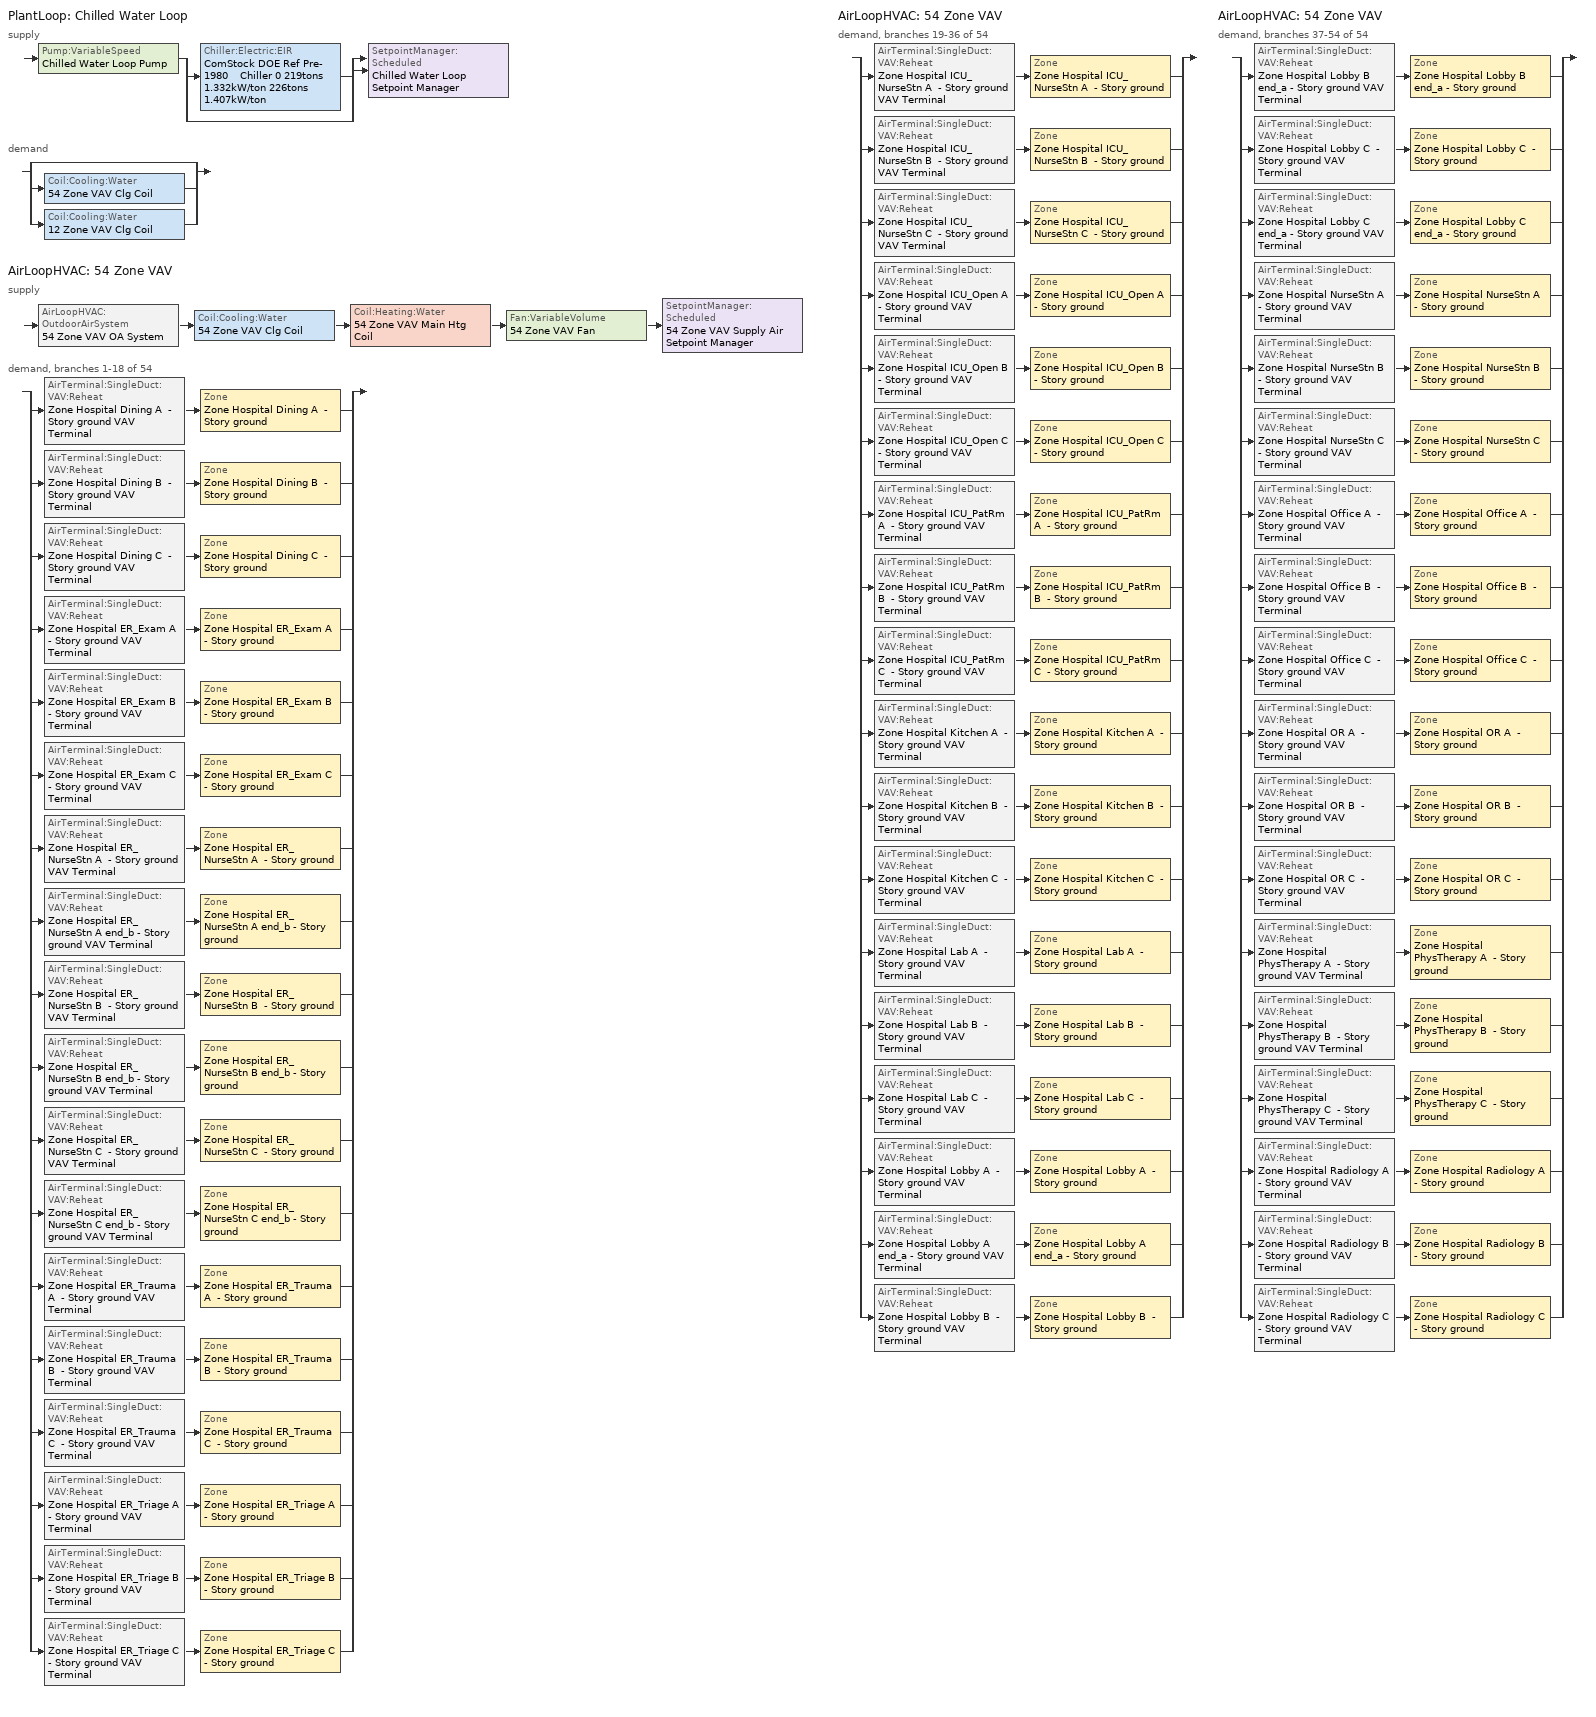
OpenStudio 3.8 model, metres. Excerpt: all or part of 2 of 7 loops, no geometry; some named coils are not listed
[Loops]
PlantLoop 'Chilled Water Loop'
 supply: Pump:VariableSpeed 'Chilled Water Loop Pump' > split
  | Chiller:Electric:EIR 'ComStock DOE Ref Pre-1980    Chiller 0 219tons 1.332kW/ton 226tons 1.407kW/ton'
  | bypass
  join > SetpointManager:Scheduled 'Chilled Water Loop Setpoint Manager'
 demand: split
  | bypass
  | Coil:Cooling:Water '54 Zone VAV Clg Coil'
  | Coil:Cooling:Water '12 Zone VAV Clg Coil'
AirLoopHVAC '54 Zone VAV'
 supply: AirLoopHVAC:OutdoorAirSystem '54 Zone VAV OA System' > Coil:Cooling:Water '54 Zone VAV Clg Coil' > Coil:Heating:Water '54 Zone VAV Main Htg Coil' > Fan:VariableVolume '54 Zone VAV Fan' > SetpointManager:Scheduled '54 Zone VAV Supply Air Setpoint Manager'
 demand, branches 1-18 of 54: split
  | AirTerminal:SingleDuct:VAV:Reheat 'Zone Hospital Dining A  - Story ground VAV Terminal' > Zone 'Zone Hospital Dining A  - Story ground'
  | AirTerminal:SingleDuct:VAV:Reheat 'Zone Hospital Dining B  - Story ground VAV Terminal' > Zone 'Zone Hospital Dining B  - Story ground'
  | AirTerminal:SingleDuct:VAV:Reheat 'Zone Hospital Dining C  - Story ground VAV Terminal' > Zone 'Zone Hospital Dining C  - Story ground'
  | AirTerminal:SingleDuct:VAV:Reheat 'Zone Hospital ER_Exam A  - Story ground VAV Terminal' > Zone 'Zone Hospital ER_Exam A  - Story ground'
  | AirTerminal:SingleDuct:VAV:Reheat 'Zone Hospital ER_Exam B  - Story ground VAV Terminal' > Zone 'Zone Hospital ER_Exam B  - Story ground'
  | AirTerminal:SingleDuct:VAV:Reheat 'Zone Hospital ER_Exam C  - Story ground VAV Terminal' > Zone 'Zone Hospital ER_Exam C  - Story ground'
  | AirTerminal:SingleDuct:VAV:Reheat 'Zone Hospital ER_NurseStn A  - Story ground VAV Terminal' > Zone 'Zone Hospital ER_NurseStn A  - Story ground'
  | AirTerminal:SingleDuct:VAV:Reheat 'Zone Hospital ER_NurseStn A end_b - Story ground VAV Terminal' > Zone 'Zone Hospital ER_NurseStn A end_b - Story ground'
  | AirTerminal:SingleDuct:VAV:Reheat 'Zone Hospital ER_NurseStn B  - Story ground VAV Terminal' > Zone 'Zone Hospital ER_NurseStn B  - Story ground'
  | AirTerminal:SingleDuct:VAV:Reheat 'Zone Hospital ER_NurseStn B end_b - Story ground VAV Terminal' > Zone 'Zone Hospital ER_NurseStn B end_b - Story ground'
  | AirTerminal:SingleDuct:VAV:Reheat 'Zone Hospital ER_NurseStn C  - Story ground VAV Terminal' > Zone 'Zone Hospital ER_NurseStn C  - Story ground'
  | AirTerminal:SingleDuct:VAV:Reheat 'Zone Hospital ER_NurseStn C end_b - Story ground VAV Terminal' > Zone 'Zone Hospital ER_NurseStn C end_b - Story ground'
  | AirTerminal:SingleDuct:VAV:Reheat 'Zone Hospital ER_Trauma A  - Story ground VAV Terminal' > Zone 'Zone Hospital ER_Trauma A  - Story ground'
  | AirTerminal:SingleDuct:VAV:Reheat 'Zone Hospital ER_Trauma B  - Story ground VAV Terminal' > Zone 'Zone Hospital ER_Trauma B  - Story ground'
  | AirTerminal:SingleDuct:VAV:Reheat 'Zone Hospital ER_Trauma C  - Story ground VAV Terminal' > Zone 'Zone Hospital ER_Trauma C  - Story ground'
  | AirTerminal:SingleDuct:VAV:Reheat 'Zone Hospital ER_Triage A  - Story ground VAV Terminal' > Zone 'Zone Hospital ER_Triage A  - Story ground'
  | AirTerminal:SingleDuct:VAV:Reheat 'Zone Hospital ER_Triage B  - Story ground VAV Terminal' > Zone 'Zone Hospital ER_Triage B  - Story ground'
  | AirTerminal:SingleDuct:VAV:Reheat 'Zone Hospital ER_Triage C  - Story ground VAV Terminal' > Zone 'Zone Hospital ER_Triage C  - Story ground'
AirLoopHVAC '54 Zone VAV'
 demand, branches 19-36 of 54: split
  | AirTerminal:SingleDuct:VAV:Reheat 'Zone Hospital ICU_NurseStn A  - Story ground VAV Terminal' > Zone 'Zone Hospital ICU_NurseStn A  - Story ground'
  | AirTerminal:SingleDuct:VAV:Reheat 'Zone Hospital ICU_NurseStn B  - Story ground VAV Terminal' > Zone 'Zone Hospital ICU_NurseStn B  - Story ground'
  | AirTerminal:SingleDuct:VAV:Reheat 'Zone Hospital ICU_NurseStn C  - Story ground VAV Terminal' > Zone 'Zone Hospital ICU_NurseStn C  - Story ground'
  | AirTerminal:SingleDuct:VAV:Reheat 'Zone Hospital ICU_Open A  - Story ground VAV Terminal' > Zone 'Zone Hospital ICU_Open A  - Story ground'
  | AirTerminal:SingleDuct:VAV:Reheat 'Zone Hospital ICU_Open B  - Story ground VAV Terminal' > Zone 'Zone Hospital ICU_Open B  - Story ground'
  | AirTerminal:SingleDuct:VAV:Reheat 'Zone Hospital ICU_Open C  - Story ground VAV Terminal' > Zone 'Zone Hospital ICU_Open C  - Story ground'
  | AirTerminal:SingleDuct:VAV:Reheat 'Zone Hospital ICU_PatRm A  - Story ground VAV Terminal' > Zone 'Zone Hospital ICU_PatRm A  - Story ground'
  | AirTerminal:SingleDuct:VAV:Reheat 'Zone Hospital ICU_PatRm B  - Story ground VAV Terminal' > Zone 'Zone Hospital ICU_PatRm B  - Story ground'
  | AirTerminal:SingleDuct:VAV:Reheat 'Zone Hospital ICU_PatRm C  - Story ground VAV Terminal' > Zone 'Zone Hospital ICU_PatRm C  - Story ground'
  | AirTerminal:SingleDuct:VAV:Reheat 'Zone Hospital Kitchen A  - Story ground VAV Terminal' > Zone 'Zone Hospital Kitchen A  - Story ground'
  | AirTerminal:SingleDuct:VAV:Reheat 'Zone Hospital Kitchen B  - Story ground VAV Terminal' > Zone 'Zone Hospital Kitchen B  - Story ground'
  | AirTerminal:SingleDuct:VAV:Reheat 'Zone Hospital Kitchen C  - Story ground VAV Terminal' > Zone 'Zone Hospital Kitchen C  - Story ground'
  | AirTerminal:SingleDuct:VAV:Reheat 'Zone Hospital Lab A  - Story ground VAV Terminal' > Zone 'Zone Hospital Lab A  - Story ground'
  | AirTerminal:SingleDuct:VAV:Reheat 'Zone Hospital Lab B  - Story ground VAV Terminal' > Zone 'Zone Hospital Lab B  - Story ground'
  | AirTerminal:SingleDuct:VAV:Reheat 'Zone Hospital Lab C  - Story ground VAV Terminal' > Zone 'Zone Hospital Lab C  - Story ground'
  | AirTerminal:SingleDuct:VAV:Reheat 'Zone Hospital Lobby A  - Story ground VAV Terminal' > Zone 'Zone Hospital Lobby A  - Story ground'
  | AirTerminal:SingleDuct:VAV:Reheat 'Zone Hospital Lobby A end_a - Story ground VAV Terminal' > Zone 'Zone Hospital Lobby A end_a - Story ground'
  | AirTerminal:SingleDuct:VAV:Reheat 'Zone Hospital Lobby B  - Story ground VAV Terminal' > Zone 'Zone Hospital Lobby B  - Story ground'
AirLoopHVAC '54 Zone VAV'
 demand, branches 37-54 of 54: split
  | AirTerminal:SingleDuct:VAV:Reheat 'Zone Hospital Lobby B end_a - Story ground VAV Terminal' > Zone 'Zone Hospital Lobby B end_a - Story ground'
  | AirTerminal:SingleDuct:VAV:Reheat 'Zone Hospital Lobby C  - Story ground VAV Terminal' > Zone 'Zone Hospital Lobby C  - Story ground'
  | AirTerminal:SingleDuct:VAV:Reheat 'Zone Hospital Lobby C end_a - Story ground VAV Terminal' > Zone 'Zone Hospital Lobby C end_a - Story ground'
  | AirTerminal:SingleDuct:VAV:Reheat 'Zone Hospital NurseStn A  - Story ground VAV Terminal' > Zone 'Zone Hospital NurseStn A  - Story ground'
  | AirTerminal:SingleDuct:VAV:Reheat 'Zone Hospital NurseStn B  - Story ground VAV Terminal' > Zone 'Zone Hospital NurseStn B  - Story ground'
  | AirTerminal:SingleDuct:VAV:Reheat 'Zone Hospital NurseStn C  - Story ground VAV Terminal' > Zone 'Zone Hospital NurseStn C  - Story ground'
  | AirTerminal:SingleDuct:VAV:Reheat 'Zone Hospital Office A  - Story ground VAV Terminal' > Zone 'Zone Hospital Office A  - Story ground'
  | AirTerminal:SingleDuct:VAV:Reheat 'Zone Hospital Office B  - Story ground VAV Terminal' > Zone 'Zone Hospital Office B  - Story ground'
  | AirTerminal:SingleDuct:VAV:Reheat 'Zone Hospital Office C  - Story ground VAV Terminal' > Zone 'Zone Hospital Office C  - Story ground'
  | AirTerminal:SingleDuct:VAV:Reheat 'Zone Hospital OR A  - Story ground VAV Terminal' > Zone 'Zone Hospital OR A  - Story ground'
  | AirTerminal:SingleDuct:VAV:Reheat 'Zone Hospital OR B  - Story ground VAV Terminal' > Zone 'Zone Hospital OR B  - Story ground'
  | AirTerminal:SingleDuct:VAV:Reheat 'Zone Hospital OR C  - Story ground VAV Terminal' > Zone 'Zone Hospital OR C  - Story ground'
  | AirTerminal:SingleDuct:VAV:Reheat 'Zone Hospital PhysTherapy A  - Story ground VAV Terminal' > Zone 'Zone Hospital PhysTherapy A  - Story ground'
  | AirTerminal:SingleDuct:VAV:Reheat 'Zone Hospital PhysTherapy B  - Story ground VAV Terminal' > Zone 'Zone Hospital PhysTherapy B  - Story ground'
  | AirTerminal:SingleDuct:VAV:Reheat 'Zone Hospital PhysTherapy C  - Story ground VAV Terminal' > Zone 'Zone Hospital PhysTherapy C  - Story ground'
  | AirTerminal:SingleDuct:VAV:Reheat 'Zone Hospital Radiology A  - Story ground VAV Terminal' > Zone 'Zone Hospital Radiology A  - Story ground'
  | AirTerminal:SingleDuct:VAV:Reheat 'Zone Hospital Radiology B  - Story ground VAV Terminal' > Zone 'Zone Hospital Radiology B  - Story ground'
  | AirTerminal:SingleDuct:VAV:Reheat 'Zone Hospital Radiology C  - Story ground VAV Terminal' > Zone 'Zone Hospital Radiology C  - Story ground'
[Sizing:Zone] Zone Cooling Design Supply Air Temperature Input Method=SupplyAirTemperature; Zone Cooling Design Supply Air Temperature {C}=12.7778; Zone Cooling Design Supply Air Temperature Difference {deltaC}=11.11; Zone Heating Design Supply Air Temperature Input Method=SupplyAirTemperature; Zone Heating Design Supply Air Temperature {C}=40; Zone Heating Design Supply Air Temperature Difference {deltaC}=11.11; Zone Cooling Design Supply Air Humidity Ratio {kg-H2O/kg-air}=0.0085; Zone Heating Design Supply Air Humidity Ratio {kg-H2O/kg-air}=0.008; Cooling Design Air Flow Method=DesignDayWithLimit; Heating Design Air Flow Method=DesignDay; Account for Dedicated Outdoor Air System=No; Dedicated Outdoor Air System Control Strategy=NeutralSupplyAir; Dedicated Outdoor Air Low Setpoint Temperature for Design {C}=autosize; Dedicated Outdoor Air High Setpoint Temperature for Design {C}=autosize; Zone Load Sizing Method=Sensible Load Only No Latent Load; Zone Latent Cooling Design Supply Air Humidity Ratio Input Method=HumidityRatioDifference; Zone Cooling Design Supply Air Humidity Ratio Difference {kgWater/kgDryAir}=0.005; Zone Latent Heating Design Supply Air Humidity Ratio Input Method=HumidityRatioDifference; Zone Humidification Design Supply Air Humidity Ratio Difference {kgWater/kgDryAir}=0.005
Zone Hospital Lobby A end_a - Story ground; Zone Hospital Lobby B end_a - Story ground; Zone Hospital Lobby C end_a - Story ground; Zone Hospital Lobby A  - Story ground; Zone Hospital Lobby B  - Story ground; Zone Hospital Lobby C  - Story ground; Zone Hospital ER_Trauma A  - Story ground; Zone Hospital ER_Trauma B  - Story ground; Zone Hospital ER_Trauma C  - Story ground; Zone Hospital ER_Triage A  - Story ground; Zone Hospital ER_Triage B  - Story ground; Zone Hospital ER_Triage C  - Story ground; Zone Hospital ER_Exam A  - Story ground; Zone Hospital ER_Exam B  - Story ground; Zone Hospital ER_Exam C  - Story ground; Zone Hospital ICU_PatRm A  - Story ground; Zone Hospital ICU_PatRm B  - Story ground; Zone Hospital ICU_PatRm C  - Story ground; Zone Hospital NurseStn A  - Story ground; Zone Hospital NurseStn B  - Story ground; Zone Hospital NurseStn C  - Story ground; Zone Hospital PhysTherapy A  - Story ground; Zone Hospital PhysTherapy B  - Story ground; Zone Hospital PhysTherapy C  - Story ground; Zone Hospital Radiology A  - Story ground; Zone Hospital Radiology B  - Story ground; Zone Hospital Radiology C  - Story ground; Zone Hospital Lab A  - Story ground; Zone Hospital Lab B  - Story ground; Zone Hospital Lab C  - Story ground; Zone Hospital OR A  - Story ground; Zone Hospital OR B  - Story ground; Zone Hospital OR C  - Story ground; Zone Hospital ICU_Open A  - Story ground; Zone Hospital ICU_Open B  - Story ground; Zone Hospital ICU_Open C  - Story ground; Zone Hospital Office A  - Story ground; Zone Hospital Office B  - Story ground; Zone Hospital Office C  - Story ground; Zone Hospital ICU_NurseStn A  - Story ground; Zone Hospital ICU_NurseStn B  - Story ground; Zone Hospital ICU_NurseStn C  - Story ground; Zone Hospital Dining A  - Story ground; Zone Hospital Dining B  - Story ground; Zone Hospital Dining C  - Story ground; Zone Hospital Kitchen A  - Story ground; Zone Hospital Kitchen B  - Story ground; Zone Hospital Kitchen C  - Story ground; Zone Hospital ER_NurseStn A  - Story ground; Zone Hospital ER_NurseStn B  - Story ground; Zone Hospital ER_NurseStn C  - Story ground; Zone Hospital ER_NurseStn A end_b - Story ground; Zone Hospital ER_NurseStn B end_b - Story ground; Zone Hospital ER_NurseStn C end_b - Story ground
[Zone equipment]
Zone Hospital Lobby A end_a - Story ground: Zone Hospital Lobby A end_a - Story ground VAV Terminal
Zone Hospital Lobby B end_a - Story ground: Zone Hospital Lobby B end_a - Story ground VAV Terminal
Zone Hospital Lobby C end_a - Story ground: Zone Hospital Lobby C end_a - Story ground VAV Terminal
Zone Hospital Lobby A  - Story ground: Zone Hospital Lobby A  - Story ground VAV Terminal
Zone Hospital Lobby B  - Story ground: Zone Hospital Lobby B  - Story ground VAV Terminal
Zone Hospital Lobby C  - Story ground: Zone Hospital Lobby C  - Story ground VAV Terminal
Zone Hospital ER_Trauma A  - Story ground: Zone Hospital ER_Trauma A  - Story ground VAV Terminal
Zone Hospital ER_Trauma B  - Story ground: Zone Hospital ER_Trauma B  - Story ground VAV Terminal
Zone Hospital ER_Trauma C  - Story ground: Zone Hospital ER_Trauma C  - Story ground VAV Terminal
Zone Hospital ER_Triage A  - Story ground: Zone Hospital ER_Triage A  - Story ground VAV Terminal
Zone Hospital ER_Triage B  - Story ground: Zone Hospital ER_Triage B  - Story ground VAV Terminal
Zone Hospital ER_Triage C  - Story ground: Zone Hospital ER_Triage C  - Story ground VAV Terminal
Zone Hospital ER_Exam A  - Story ground: Zone Hospital ER_Exam A  - Story ground VAV Terminal
Zone Hospital ER_Exam B  - Story ground: Zone Hospital ER_Exam B  - Story ground VAV Terminal
Zone Hospital ER_Exam C  - Story ground: Zone Hospital ER_Exam C  - Story ground VAV Terminal
Zone Hospital ICU_PatRm A  - Story ground: Zone Hospital ICU_PatRm A  - Story ground VAV Terminal
Zone Hospital ICU_PatRm B  - Story ground: Zone Hospital ICU_PatRm B  - Story ground VAV Terminal
Zone Hospital ICU_PatRm C  - Story ground: Zone Hospital ICU_PatRm C  - Story ground VAV Terminal
Zone Hospital NurseStn A  - Story ground: Zone Hospital NurseStn A  - Story ground VAV Terminal
Zone Hospital NurseStn B  - Story ground: Zone Hospital NurseStn B  - Story ground VAV Terminal
Zone Hospital NurseStn C  - Story ground: Zone Hospital NurseStn C  - Story ground VAV Terminal
Zone Hospital PhysTherapy A  - Story ground: Zone Hospital PhysTherapy A  - Story ground VAV Terminal
Zone Hospital PhysTherapy B  - Story ground: Zone Hospital PhysTherapy B  - Story ground VAV Terminal
Zone Hospital PhysTherapy C  - Story ground: Zone Hospital PhysTherapy C  - Story ground VAV Terminal
Zone Hospital Radiology A  - Story ground: Zone Hospital Radiology A  - Story ground VAV Terminal
Zone Hospital Radiology B  - Story ground: Zone Hospital Radiology B  - Story ground VAV Terminal
Zone Hospital Radiology C  - Story ground: Zone Hospital Radiology C  - Story ground VAV Terminal
Zone Hospital Lab A  - Story ground: Zone Hospital Lab A  - Story ground VAV Terminal
Zone Hospital Lab B  - Story ground: Zone Hospital Lab B  - Story ground VAV Terminal
Zone Hospital Lab C  - Story ground: Zone Hospital Lab C  - Story ground VAV Terminal
Zone Hospital OR A  - Story ground: Zone Hospital OR A  - Story ground VAV Terminal
Zone Hospital OR B  - Story ground: Zone Hospital OR B  - Story ground VAV Terminal
Zone Hospital OR C  - Story ground: Zone Hospital OR C  - Story ground VAV Terminal
Zone Hospital ICU_Open A  - Story ground: Zone Hospital ICU_Open A  - Story ground VAV Terminal
Zone Hospital ICU_Open B  - Story ground: Zone Hospital ICU_Open B  - Story ground VAV Terminal
Zone Hospital ICU_Open C  - Story ground: Zone Hospital ICU_Open C  - Story ground VAV Terminal
Zone Hospital Office A  - Story ground: Zone Hospital Office A  - Story ground VAV Terminal
Zone Hospital Office B  - Story ground: Zone Hospital Office B  - Story ground VAV Terminal
Zone Hospital Office C  - Story ground: Zone Hospital Office C  - Story ground VAV Terminal
Zone Hospital ICU_NurseStn A  - Story ground: Zone Hospital ICU_NurseStn A  - Story ground VAV Terminal
Zone Hospital ICU_NurseStn B  - Story ground: Zone Hospital ICU_NurseStn B  - Story ground VAV Terminal
Zone Hospital ICU_NurseStn C  - Story ground: Zone Hospital ICU_NurseStn C  - Story ground VAV Terminal
Zone Hospital Dining A  - Story ground: Zone Hospital Kitchen A  - Story ground Transfer Air Source, Zone Hospital Dining A  - Story ground VAV Terminal
Zone Hospital Dining B  - Story ground: Zone Hospital Kitchen B  - Story ground Transfer Air Source, Zone Hospital Dining B  - Story ground VAV Terminal
Zone Hospital Dining C  - Story ground: Zone Hospital Kitchen C  - Story ground Transfer Air Source, Zone Hospital Dining C  - Story ground VAV Terminal
Zone Hospital Kitchen A  - Story ground: Zone Hospital Kitchen A  - Story ground Exhaust Fan, Zone Hospital Kitchen A  - Story ground VAV Terminal
Zone Hospital Kitchen B  - Story ground: Zone Hospital Kitchen B  - Story ground Exhaust Fan, Zone Hospital Kitchen B  - Story ground VAV Terminal
Zone Hospital Kitchen C  - Story ground: Zone Hospital Kitchen C  - Story ground Exhaust Fan, Zone Hospital Kitchen C  - Story ground VAV Terminal
Zone Hospital ER_NurseStn A  - Story ground: Zone Hospital ER_NurseStn A  - Story ground VAV Terminal
Zone Hospital ER_NurseStn B  - Story ground: Zone Hospital ER_NurseStn B  - Story ground VAV Terminal
Zone Hospital ER_NurseStn C  - Story ground: Zone Hospital ER_NurseStn C  - Story ground VAV Terminal
Zone Hospital ER_NurseStn A end_b - Story ground: Zone Hospital ER_NurseStn A end_b - Story ground VAV Terminal
Zone Hospital ER_NurseStn B end_b - Story ground: Zone Hospital ER_NurseStn B end_b - Story ground VAV Terminal
Zone Hospital ER_NurseStn C end_b - Story ground: Zone Hospital ER_NurseStn C end_b - Story ground VAV Terminal
[Fan:ZoneExhaust] Availability Schedule=Hospital Kitchen Exhaust; Fan Total Efficiency=0.0273754; Pressure Rise {Pa}=124.544; System Availability Manager Coupling Mode=Decoupled
Name | Maximum Flow Rate {m3/s} | Flow Fraction Schedule | Balanced Exhaust Fraction Schedule
Zone Hospital Kitchen A  - Story ground Exhaust Fan; Zone Hospital Kitchen C  - Story ground Exhaust Fan | 0.118584 | Hospital Kitchen Exhaust | Hospital Kitchen Exhaust Fan Balanced Exhaust Fraction Schedule
Zone Hospital Kitchen A  - Story ground Transfer Air Source; Zone Hospital Kitchen C  - Story ground Transfer Air Source | 0.0528647
Zone Hospital Kitchen B  - Story ground Exhaust Fan | 0.714792 | Hospital Kitchen Exhaust | Hospital Kitchen Exhaust Fan Balanced Exhaust Fraction Schedule
Zone Hospital Kitchen B  - Story ground Transfer Air Source | 0.318654
[PlantLoop]
Chilled Water Loop: Glycol Concentration=0; Maximum Loop Temperature {C}=40; Minimum Loop Temperature {C}=1; Maximum Loop Flow Rate {m3/s}=0.0314991; Plant Loop Volume {m3}=3.77989; Load Distribution Scheme=Optimal
[Sizing:Plant]
Chilled Water Loop: Loop Type=Cooling; Design Loop Exit Temperature {C}=6.66667; Loop Design Temperature Difference {deltaC}=5.61111; Sizing Option=NonCoincident; Zone Timesteps in Averaging Window=1; Coincident Sizing Factor Mode=None
[SetpointManager:Scheduled] Control Variable=Temperature
Name | Schedule | Setpoint Node or NodeList
Chilled Water Loop Setpoint Manager | Chilled Water Loop Temp - 44F | Chilled Water Loop Supply Outlet Node
54 Zone VAV Supply Air Setpoint Manager | Supply Air Temp - 55.0F | 54 Zone VAV Supply Outlet Node
[Pump:VariableSpeed]
Chilled Water Loop Pump: Rated Flow Rate {m3/s}=0.0314991; Rated Pump Head {Pa}=179344; Rated Power Consumption {W}=7958.83; Motor Efficiency=0.91; Fraction of Motor Inefficiencies to Fluid Stream=0; Coefficient 1 of the Part Load Performance Curve=0; Coefficient 2 of the Part Load Performance Curve=0.5726; Coefficient 3 of the Part Load Performance Curve=-0.301; Coefficient 4 of the Part Load Performance Curve=0.7347; Pump Control Type=Intermittent; Skin Loss Radiative Fraction=0.5; Design Power Sizing Method=PowerPerFlowPerPressure; Design Electric Power per Unit Flow Rate {W/(m3/s)}=348701.1; Design Shaft Power per Unit Flow Rate per Unit Head {W-s/m3-Pa}=1.28205; Design Minimum Flow Rate Fraction=0
[Refrigeration:WalkIn] Availability Schedule=Always On Discrete; Rated Total Heating Power {W}=0; Rated Circulation Fan Power {W}=0; Rated Total Lighting Power {W}=360; Lighting Schedule=Always On; Defrost Control Type=TimeSchedule; Temperature Termination Defrost Fraction to Ice=0.7; Insulated Floor Surface Area {m2}=33.4451; Insulated Floor U-Value {W/m2-K}=0.207
Name | Rated Coil Cooling Capacity {W} | Operating Temperature {C} | Rated Cooling Source Temperature {C} | Rated Cooling Coil Fan Power {W} | Defrost Type | Defrost Schedule | Defrost Drip-Down Schedule | Defrost Power {W} | WalkIn Zone Boundary 1
Hospital Cooler | 7912.92 | 2 | -3.88889 | 600 | OffCycle | Hospital Cooler Defrost | Hospital Cooler Dripdown | 0 | Refrigeration Walk In Zone Boundary 1
Hospital Freezer | 8059.45 | -23 | -28.3333 | 760 | Electric | Hospital Freezer Defrost | Hospital Freezer Dripdown | 4000 | Refrigeration Walk In Zone Boundary 2
[Refrigeration:WalkIn:ZoneBoundary] Zone=Zone Hospital Kitchen B  - Story ground; Total Insulated Surface Area Facing Zone {m2}=43.4; Insulated Surface U-Value Facing Zone {W/m2-K}=0.235; Area of Stocking Doors Facing Zone {m2}=2; Height of Stocking Doors Facing Zone {m}=2; Stocking Door Opening Schedule Name Facing Zone=door_wi_sched; Stocking Door Opening Protection Type Facing Zone=None
Refrigeration Walk In Zone Boundary 1; Refrigeration Walk In Zone Boundary 2
[Chiller:Electric:EIR]
ComStock DOE Ref Pre-1980    Chiller 0 219tons 1.332kW/ton 226tons 1.407kW/ton: Reference Capacity {W}=741888; Reference COP {W/W}=2.49964; Reference Leaving Chilled Water Temperature {C}=6.66667; Reference Entering Condenser Fluid Temperature {C}=35; Reference Chilled Water Flow Rate {m3/s}=0.0314991; Cooling Capacity Function of Temperature Curve=AirCooled_Chiller_2010_PathA_CAPFT; Electric Input to Cooling Output Ratio Function of Temperature Curve=AirCooled_Chiller_2010_PathA_EIRFT; Electric Input to Cooling Output Ratio Function of Part Load Ratio Curve=AirCooled_Chiller_AllCapacities_2004_2010_EIRFPLR; Minimum Part Load Ratio=0.15; Maximum Part Load Ratio=1; Optimum Part Load Ratio=1; Minimum Unloading Ratio=0.25; Condenser Type=AirCooled; Leaving Chilled Water Lower Temperature Limit {C}=2.22222; Chiller Flow Mode=ConstantFlow; Design Heat Recovery Water Flow Rate {m3/s}=Autosize; Sizing Factor=1; Basin Heater Capacity {W/K}=0; Basin Heater Setpoint Temperature {C}=10; Condenser Heat Recovery Relative Capacity Fraction=1
[AirLoopHVAC]
54 Zone VAV: Availability Schedule=54 Zone VAV Occ Sch; Design Supply Air Flow Rate {m3/s}=16.9774; Design Return Air Flow Fraction of Supply Air Flow=1
[Sizing:System]
54 Zone VAV: Type of Load to Size On=Sensible; Design Outdoor Air Flow Rate {m3/s}=16.9774; Central Heating Maximum System Air Flow Ratio=0.3; Preheat Design Temperature {C}=7.22222; Preheat Design Humidity Ratio {kg-H2O/kg-Air}=0.008; Precool Design Temperature {C}=12.7778; Precool Design Humidity Ratio {kg-H2O/kg-Air}=0.008; Central Cooling Design Supply Air Temperature {C}=12.7778; Central Heating Design Supply Air Temperature {C}=12.7778; Sizing Option=Coincident; 100% Outdoor Air in Cooling=No; 100% Outdoor Air in Heating=No; Central Cooling Design Supply Air Humidity Ratio {kg-H2O/kg-Air}=0.0085; Central Heating Design Supply Air Humidity Ratio {kg-H2O/kg-Air}=0.008; Cooling Design Air Flow Method=DesignDay; Heating Design Air Flow Method=DesignDay; System Outdoor Air Method=ZoneSum; Zone Maximum Outdoor Air Fraction=1; Cooling Supply Air Flow Rate Per Floor Area {m3/s-m2}=0.00996765; Cooling Fraction of Autosized Cooling Supply Air Flow Rate=1; Cooling Supply Air Flow Rate Per Unit Cooling Capacity {m3/s-W}=3.94755e-05; Heating Supply Air Flow Rate Per Floor Area {m3/s-m2}=0.00996765; Heating Fraction of Autosized Heating Supply Air Flow Rate=1; Heating Fraction of Autosized Cooling Supply Air Flow Rate=1; Heating Supply Air Flow Rate Per Unit Heating Capacity {m3/s-W}=3.15882e-05; Cooling Design Capacity Method=CoolingDesignCapacity; Cooling Design Capacity {W}=270729; Cooling Design Capacity Per Floor Area {W/m2}=234.7; Fraction of Autosized Cooling Design Capacity=1; Heating Design Capacity Method=HeatingDesignCapacity; Heating Design Capacity {W}=99713.34; Heating Design Capacity Per Floor Area {W/m2}=157; Fraction of Autosized Heating Design Capacity=1; Central Cooling Capacity Control Method=OnOff; Occupant Diversity=1
[Fan:VariableVolume]
54 Zone VAV Fan: Availability Schedule=Always On Discrete; Fan Total Efficiency=0.6084; Pressure Rise {Pa}=1389.92; Maximum Flow Rate {m3/s}=16.9774; Fan Power Minimum Flow Rate Input Method=Fraction; Fan Power Minimum Flow Fraction=0.25; Fan Power Minimum Air Flow Rate {m3/s}=0; Motor Efficiency=0.936; Motor In Airstream Fraction=1; Fan Power Coefficient 1=0.189848; Fan Power Coefficient 2=0.31447; Fan Power Coefficient 3=0.495682; Fan Power Coefficient 4=0; Fan Power Coefficient 5=0
[Controller:WaterCoil] Action=Reverse; Minimum Actuated Flow {m3/s}=0
Name | Water Coil | Controller Convergence Tolerance {deltaC} | Maximum Actuated Flow {m3/s}
54 Zone VAV Clg Coil Controller | 54 Zone VAV Clg Coil | 2.67962e-05 | 0.0177709
12 Zone VAV Clg Coil Controller | 12 Zone VAV Clg Coil | 3.46869e-05 | 0.0137283
[Coil:Cooling:Water] Availability Schedule=Always On Discrete; Design Inlet Water Temperature {C}=6.66667; Design Outlet Air Humidity Ratio {kg-H2O/kg-air}=0.0085; Heat Exchanger Configuration=CrossFlow
Name | Design Water Flow Rate {m3/s} | Design Air Flow Rate {m3/s} | Design Inlet Air Temperature {C} | Design Outlet Air Temperature {C} | Design Inlet Air Humidity Ratio {kg-H2O/kg-air}
54 Zone VAV Clg Coil | 0.0177709 | 16.9774 | 26.4994 | 10.9054 | 0.0103733
12 Zone VAV Clg Coil | 0.0137283 | 16.8519 | 24.3223 | 10.9022 | 0.00944565
[Controller:OutdoorAir]
54 Zone VAV OA Controller: Minimum Outdoor Air Flow Rate {m3/s}=4.95719; Maximum Outdoor Air Flow Rate {m3/s}=16.9774; Economizer Control Type=NoEconomizer; Economizer Control Action Type=ModulateFlow; Economizer Maximum Limit Dry-Bulb Temperature {C}=12.7778; Economizer Maximum Limit Enthalpy {J/kg}=64000; Lockout Type=LockoutWithHeating; Minimum Limit Type=FixedMinimum; Minimum Outdoor Air Schedule=Always On Discrete; Controller Mechanical Ventilation=54 Zone VAV Vent Controller; High Humidity Control=No; Heat Recovery Bypass Control Type=BypassWhenWithinEconomizerLimits; Economizer Operation Staging=InterlockedWithMechanicalCooling
[Controller:MechanicalVentilation]
54 Zone VAV Vent Controller: Availability Schedule=Always On Discrete; System Outdoor Air Method=ZoneSum
[AirLoopHVAC:OutdoorAirSystem]
54 Zone VAV OA System: Controller=54 Zone VAV OA Controller
[AirTerminal:SingleDuct:VAV:Reheat] Availability Schedule=Always On Discrete; Zone Minimum Air Flow Input Method=Constant; Constant Minimum Air Flow Fraction=0.3; Minimum Hot Water or Steam Flow Rate {m3/s}=0; Convergence Tolerance=0.001; Damper Heating Action=Normal; Maximum Flow per Zone Floor Area During Reheat {m3/s-m2}=AutoSize; Maximum Flow Fraction During Reheat=AutoSize; Maximum Reheat Air Temperature {C}=40; Control For Outdoor Air=No
Name | Maximum Air Flow Rate {m3/s} | Fixed Minimum Air Flow Rate {m3/s} | Reheat Coil | Maximum Hot Water or Steam Flow Rate {m3/s}
Zone Hospital Dining A  - Story ground VAV Terminal | 0.24339 | 0.0730169 | Zone Hospital Dining A  - Story ground Reheat Coil | 3.81401e-05
Zone Hospital Dining B  - Story ground VAV Terminal | 0.460435 | 0.138131 | Zone Hospital Dining B  - Story ground Reheat Coil | 3.05463e-05
Zone Hospital Dining C  - Story ground VAV Terminal | 0.276131 | 0.0828392 | Zone Hospital Dining C  - Story ground Reheat Coil | 4.0518e-05
Zone Hospital ER_Exam A  - Story ground VAV Terminal | 0.0987704 | 0.0296311 | Zone Hospital ER_Exam A  - Story ground Reheat Coil | 1.13854e-05
Zone Hospital ER_Exam B  - Story ground VAV Terminal | 0.224271 | 0.0672813 | Zone Hospital ER_Exam B  - Story ground Reheat Coil | 1.48786e-05
Zone Hospital ER_Exam C  - Story ground VAV Terminal | 0.108495 | 0.0325486 | Zone Hospital ER_Exam C  - Story ground Reheat Coil | 1.20903e-05
Zone Hospital ER_NurseStn A  - Story ground VAV Terminal | 0.27513 | 0.082539 | Zone Hospital ER_NurseStn A  - Story ground Reheat Coil | 3.99741e-05
Zone Hospital ER_NurseStn A end_b - Story ground VAV Terminal | 0.377185 | 0.113155 | Zone Hospital ER_NurseStn A end_b - Story ground Reheat Coil | 6.34127e-05
Zone Hospital ER_NurseStn B  - Story ground VAV Terminal | 0.544419 | 0.163326 | Zone Hospital ER_NurseStn B  - Story ground Reheat Coil | 3.6118e-05
Zone Hospital ER_NurseStn B end_b - Story ground VAV Terminal | 1.4721 | 0.44163 | Zone Hospital ER_NurseStn B end_b - Story ground Reheat Coil | 0.000197833
Zone Hospital ER_NurseStn C  - Story ground VAV Terminal | 0.296949 | 0.0890847 | Zone Hospital ER_NurseStn C  - Story ground Reheat Coil | 4.15917e-05
Zone Hospital ER_NurseStn C end_b - Story ground VAV Terminal | 0.364562 | 0.109369 | Zone Hospital ER_NurseStn C end_b - Story ground Reheat Coil | 6.27184e-05
Zone Hospital ER_Trauma A  - Story ground VAV Terminal | 0.0451867 | 0.013556 | Zone Hospital ER_Trauma A  - Story ground Reheat Coil | 6.45291e-06
Zone Hospital ER_Trauma B  - Story ground VAV Terminal | 0.117335 | 0.0352004 | Zone Hospital ER_Trauma B  - Story ground Reheat Coil | 7.78425e-06
Zone Hospital ER_Trauma C  - Story ground VAV Terminal | 0.0495258 | 0.0148577 | Zone Hospital ER_Trauma C  - Story ground Reheat Coil | 6.76473e-06
Zone Hospital ER_Triage A  - Story ground VAV Terminal | 0.0603971 | 0.0181191 | Zone Hospital ER_Triage A  - Story ground Reheat Coil | 6.80131e-06
Zone Hospital ER_Triage B  - Story ground VAV Terminal | 0.151292 | 0.0453875 | Zone Hospital ER_Triage B  - Story ground Reheat Coil | 1.0037e-05
Zone Hospital ER_Triage C  - Story ground VAV Terminal | 0.0661351 | 0.0198405 | Zone Hospital ER_Triage C  - Story ground Reheat Coil | 7.21496e-06
Zone Hospital ICU_NurseStn A  - Story ground VAV Terminal | 0.266187 | 0.079856 | Zone Hospital ICU_NurseStn A  - Story ground Reheat Coil | 3.83437e-05
Zone Hospital ICU_NurseStn B  - Story ground VAV Terminal | 0.546809 | 0.164043 | Zone Hospital ICU_NurseStn B  - Story ground Reheat Coil | 3.62766e-05
Zone Hospital ICU_NurseStn C  - Story ground VAV Terminal | 0.292872 | 0.0878615 | Zone Hospital ICU_NurseStn C  - Story ground Reheat Coil | 4.02939e-05
Zone Hospital ICU_Open A  - Story ground VAV Terminal | 0.3047 | 0.0914099 | Zone Hospital ICU_Open A  - Story ground Reheat Coil | 2.96631e-05
Zone Hospital ICU_Open B  - Story ground VAV Terminal | 0.85074 | 0.255222 | Zone Hospital ICU_Open B  - Story ground Reheat Coil | 5.64401e-05
Zone Hospital ICU_Open C  - Story ground VAV Terminal | 0.327503 | 0.098251 | Zone Hospital ICU_Open C  - Story ground Reheat Coil | 3.13458e-05
Zone Hospital ICU_PatRm A  - Story ground VAV Terminal | 0.114768 | 0.0344305 | Zone Hospital ICU_PatRm A  - Story ground Reheat Coil | 1.52214e-05
Zone Hospital ICU_PatRm B  - Story ground VAV Terminal | 0.252029 | 0.0756086 | Zone Hospital ICU_PatRm B  - Story ground Reheat Coil | 1.67202e-05
Zone Hospital ICU_PatRm C  - Story ground VAV Terminal | 0.126491 | 0.0379472 | Zone Hospital ICU_PatRm C  - Story ground Reheat Coil | 1.60725e-05
Zone Hospital Kitchen A  - Story ground VAV Terminal | 0.967095 | 0.290128 | Zone Hospital Kitchen A  - Story ground Reheat Coil | 0.000107483
Zone Hospital Kitchen B  - Story ground VAV Terminal | 1.07304 | 0.321912 | Zone Hospital Kitchen B  - Story ground Reheat Coil | 0.000140164
Zone Hospital Kitchen C  - Story ground VAV Terminal | 1.01923 | 0.305768 | Zone Hospital Kitchen C  - Story ground Reheat Coil | 0.000111213
Zone Hospital Lab A  - Story ground VAV Terminal | 0.231578 | 0.0694733 | Zone Hospital Lab A  - Story ground Reheat Coil | 1.53634e-05
Zone Hospital Lab B  - Story ground VAV Terminal | 0.814932 | 0.24448 | Zone Hospital Lab B  - Story ground Reheat Coil | 5.40645e-05
Zone Hospital Lab C  - Story ground VAV Terminal | 0.255126 | 0.0765377 | Zone Hospital Lab C  - Story ground Reheat Coil | 1.69256e-05
Zone Hospital Lobby A  - Story ground VAV Terminal | 0.235215 | 0.0705644 | Zone Hospital Lobby A  - Story ground Reheat Coil | 6.90823e-05
Zone Hospital Lobby A end_a - Story ground VAV Terminal | 0.222679 | 0.0668037 | Zone Hospital Lobby A end_a - Story ground Reheat Coil | 8.38751e-05
Zone Hospital Lobby B  - Story ground VAV Terminal | 0.279202 | 0.0837607 | Zone Hospital Lobby B  - Story ground Reheat Coil | 4.51777e-05
Zone Hospital Lobby B end_a - Story ground VAV Terminal | 0.800847 | 0.240254 | Zone Hospital Lobby B end_a - Story ground Reheat Coil | 0.000267777
Zone Hospital Lobby C  - Story ground VAV Terminal | 0.270032 | 0.0810095 | Zone Hospital Lobby C  - Story ground Reheat Coil | 6.94385e-05
Zone Hospital Lobby C end_a - Story ground VAV Terminal | 0.264065 | 0.0792194 | Zone Hospital Lobby C end_a - Story ground Reheat Coil | 8.40758e-05
Zone Hospital NurseStn A  - Story ground VAV Terminal | 0.103243 | 0.0309729 | Zone Hospital NurseStn A  - Story ground Reheat Coil | 1.83694e-05
Zone Hospital NurseStn B  - Story ground VAV Terminal | 0.174973 | 0.0524918 | Zone Hospital NurseStn B  - Story ground Reheat Coil | 1.16081e-05
Zone Hospital NurseStn C  - Story ground VAV Terminal | 0.118148 | 0.0354443 | Zone Hospital NurseStn C  - Story ground Reheat Coil | 1.94652e-05
Zone Hospital Office A  - Story ground VAV Terminal | 0.195504 | 0.0586512 | Zone Hospital Office A  - Story ground Reheat Coil | 3.37864e-05
Zone Hospital Office B  - Story ground VAV Terminal | 0.315141 | 0.0945424 | Zone Hospital Office B  - Story ground Reheat Coil | 2.09072e-05
Zone Hospital Office C  - Story ground VAV Terminal | 0.221991 | 0.0665972 | Zone Hospital Office C  - Story ground Reheat Coil | 3.57309e-05
Zone Hospital OR A  - Story ground VAV Terminal | 0.259639 | 0.0778916 | Zone Hospital OR A  - Story ground Reheat Coil | 2.53503e-05
Zone Hospital OR B  - Story ground VAV Terminal | 0.737263 | 0.221179 | Zone Hospital OR B  - Story ground Reheat Coil | 4.89117e-05
Zone Hospital OR C  - Story ground VAV Terminal | 0.279575 | 0.0838725 | Zone Hospital OR C  - Story ground Reheat Coil | 2.68649e-05
Zone Hospital PhysTherapy A  - Story ground VAV Terminal | 0.167674 | 0.0503021 | Zone Hospital PhysTherapy A  - Story ground Reheat Coil | 2.38848e-05
Zone Hospital PhysTherapy B  - Story ground VAV Terminal | 0.363658 | 0.109097 | Zone Hospital PhysTherapy B  - Story ground Reheat Coil | 2.41259e-05
Zone Hospital PhysTherapy C  - Story ground VAV Terminal | 0.190646 | 0.0571937 | Zone Hospital PhysTherapy C  - Story ground Reheat Coil | 2.56043e-05
Zone Hospital Radiology A  - Story ground VAV Terminal | 0.22153 | 0.066459 | Zone Hospital Radiology A  - Story ground Reheat Coil | 1.46968e-05
Zone Hospital Radiology B  - Story ground VAV Terminal | 0.67819 | 0.203457 | Zone Hospital Radiology B  - Story ground Reheat Coil | 4.49927e-05
Zone Hospital Radiology C  - Story ground VAV Terminal | 0.244109 | 0.0732327 | Zone Hospital Radiology C  - Story ground Reheat Coil | 1.61948e-05
[Schedule:Ruleset]
Name | Default Day Schedule | Summer Design Day Schedule | Winter Design Day Schedule
Hospital Kitchen Exhaust | Hospital Kitchen Exhaust Default | Hospital Kitchen Exhaust Summer Design Day | Hospital Kitchen Exhaust Winter Design Day
Hospital Kitchen Exhaust Fan Balanced Exhaust Fraction Schedule | Hospital Kitchen Exhaust Fan Balanced Exhaust Fraction Schedule Default | Hospital Kitchen Exhaust Fan Balanced Exhaust Fraction Schedule Summer Design Day | Hospital Kitchen Exhaust Fan Balanced Exhaust Fraction Schedule Winter Design Day
Always On | Always On Default
door_wi_sched | door_wi_sched Default
Hospital Cooler Defrost | Hospital Cooler Defrost Default
Hospital Cooler Dripdown | Hospital Cooler Dripdown Default
Hospital Freezer Defrost | Hospital Freezer Defrost Default
Hospital Freezer Dripdown | Hospital Freezer Dripdown Default
Chilled Water Loop Temp - 44F | Chilled Water Loop Temp - 44F Default
Supply Air Temp - 55.0F | Supply Air Temp - 55.0F Default
54 Zone VAV Occ Sch | 54 Zone VAV Occ Sch Default | 54 Zone VAV Occ Sch Summer Design Day | 54 Zone VAV Occ Sch Winter Design Day
[Schedule:Day]
Hospital Kitchen Exhaust Default; Hospital Kitchen Exhaust Summer Design Day: No, 5, 0, 0, 18, 0, 1, 24, 0, 0
Hospital Kitchen Exhaust Winter Design Day: No, 7, 0, 0, 15, 0, 1, 24, 0, 0
Hospital Kitchen Exhaust Fan Balanced Exhaust Fraction Schedule Default; Hospital Kitchen Exhaust Fan Balanced Exhaust Fraction Schedule Winter Design Day; Hospital Kitchen Exhaust Fan Balanced Exhaust Fraction Schedule Summer Design Day; Hospital Kitchen Exhaust Fan Balanced Exhaust Fraction Schedule Default 1; Hospital Kitchen Exhaust Fan Balanced Exhaust Fraction Schedule Default 2: No, 7, 0, 0, 24, 0, 0.4458
Always On Default: No, 24, 0, 1
door_wi_sched Default: No, 6, 0, 0, 22, 0, 0.0625, 24, 0, 0
Hospital Cooler Defrost Default; Hospital Cooler Dripdown Default: 0, 59, 1, 24, 0, 0
Hospital Freezer Defrost Default; Hospital Freezer Dripdown Default: 0, 45, 1, 24, 0, 0
Chilled Water Loop Temp - 44F Default: 24, 0, 6.66667
Supply Air Temp - 55.0F Default; Supply Air Temp - 55.0F Default 1; Supply Air Temp - 55.0F Default 2: 24, 0, 12.7778
Hospital Kitchen Exhaust Wknd Day 1; Hospital Kitchen Exhaust Wknd Day 2: No, 24, 0, 0
54 Zone VAV Occ Sch Default; 54 Zone VAV Occ Sch Winter Design Day; 54 Zone VAV Occ Sch Summer Design Day; Schedule Day 55; Schedule Day 56: 24, 0, 1
[Schedule:Rule] Date Specification Type=DateRange; Start Month=1; End Month=12
Name | Schedule Ruleset | Rule Order | Day Schedule | Apply Saturday | Start Day | End Day | Apply Sunday
Schedule Rule 46 | Hospital Kitchen Exhaust | 1 | Hospital Kitchen Exhaust Wknd Day 1 | Yes | 6 | 29
Schedule Rule 47 | Hospital Kitchen Exhaust | 0 | Hospital Kitchen Exhaust Wknd Day 2 |  | 7 | 30 | Yes
Schedule Rule 24 | Hospital Kitchen Exhaust Fan Balanced Exhaust Fraction Schedule | 1 | Hospital Kitchen Exhaust Fan Balanced Exhaust Fraction Schedule Default 1 | Yes | 6 | 29
Schedule Rule 48 | Hospital Kitchen Exhaust Fan Balanced Exhaust Fraction Schedule | 0 | Hospital Kitchen Exhaust Fan Balanced Exhaust Fraction Schedule Default 2 |  | 7 | 30 | Yes
Schedule Rule 49 | Supply Air Temp - 55.0F | 1 | Supply Air Temp - 55.0F Default 1 | Yes | 6 | 29
Schedule Rule 50 | Supply Air Temp - 55.0F | 0 | Supply Air Temp - 55.0F Default 2 |  | 7 | 30 | Yes
Schedule Rule 53 | 54 Zone VAV Occ Sch | 1 | Schedule Day 55 | Yes | 6 | 29
Schedule Rule 54 | 54 Zone VAV Occ Sch | 0 | Schedule Day 56 |  | 7 | 30 | Yes
[Schedule:Constant]
Always On Discrete: Value=1
[Curve:Biquadratic] Minimum Value of x=5; Maximum Value of x=10; Minimum Value of y=12.7; Maximum Value of y=51.67
Name | Coefficient1 Constant | Coefficient2 x | Coefficient3 x**2 | Coefficient4 y | Coefficient5 y**2 | Coefficient6 x*y
AirCooled_Chiller_2010_PathA_CAPFT | 1.04338 | 0.0407073 | 0.0004506 | -0.0041514 | -8.86e-05 | -0.0003467
AirCooled_Chiller_2010_PathA_EIRFT | 0.596191 | -0.0099496 | 0.0007888 | 0.0004506 | 0.0004875 | -0.0007623
[Curve:Quadratic]
AirCooled_Chiller_AllCapacities_2004_2010_EIRFPLR: Coefficient1 Constant=0.141; Coefficient2 x=0.655; Coefficient3 x**2=0.203; Minimum Value of x=0; Maximum Value of x=1
